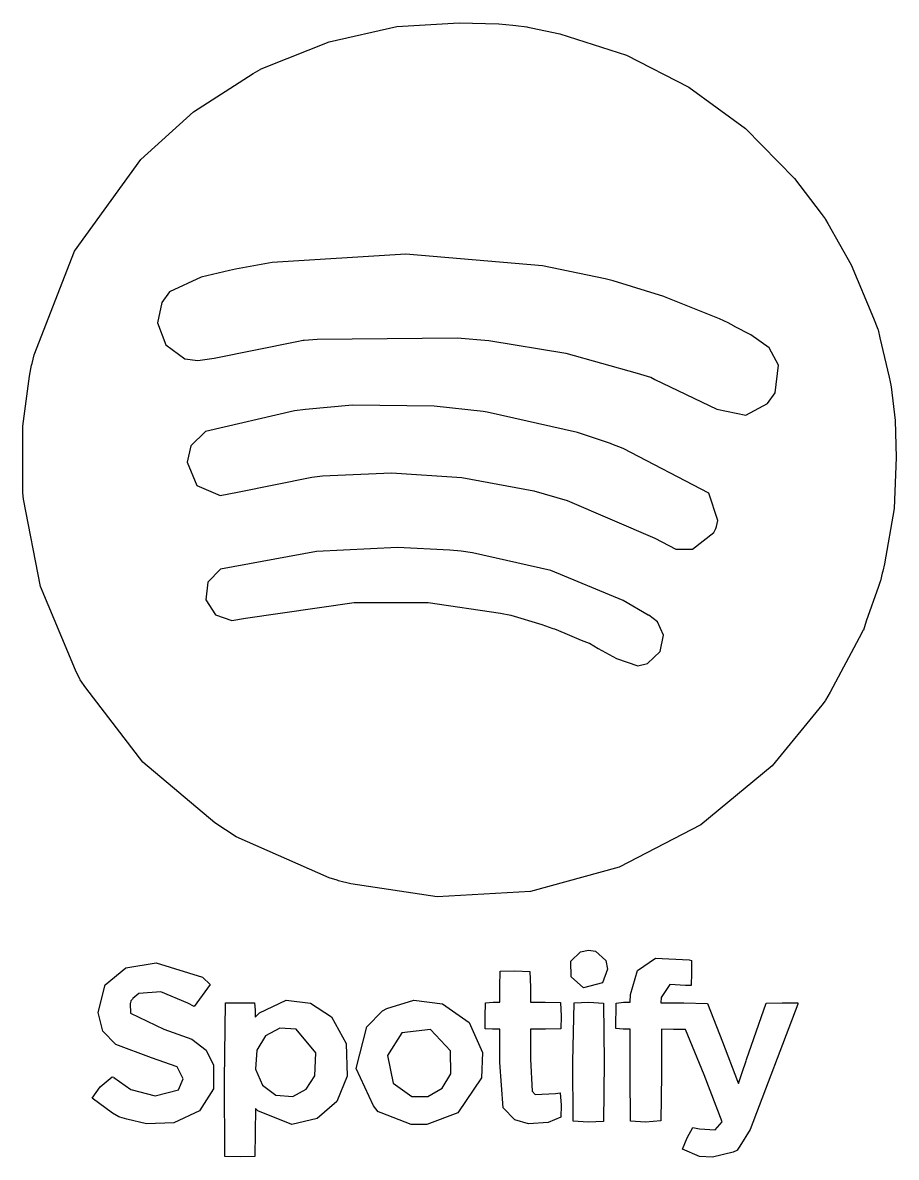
# Model space of a CAD drawing. Extents: x 146 to 416, y 223 to 574.
import ezdxf

# ---------------------------------------------------------------- set-up
doc = ezdxf.new("R2010")
doc.units = 0
doc.layers.add('Layer_1', color=7, linetype='CONTINUOUS')

msp = doc.modelspace()

# ---------------------------------------------------------------- linework, layer by layer
at = {"layer": 'Layer_1', "color": 7}
for points in [[(274.291352, 303.672596), (247.616104, 307.705164), (243.77604, 308.658108), (243.319272, 308.797188), (240.855944, 309.587428), (212.17092, 322.28366), (205.502104, 326.565964), (183.293407, 345.282205), (165.569632, 368.279836), (163.900632, 370.79206), (163.811776, 370.93422), (162.39728, 373.720508), (151.550763, 399.605035), (146.302, 426.61422), (146.084368, 428.624004), (146.125968, 449.178556), (148.221352, 464.70866), (148.85996, 468.08874), (149.003536, 468.63686), (149.677544, 471.286116), (162.104144, 503.36582), (182.607704, 531.670828), (198.934263, 546.365516), (217.394344, 558.270084), (219.522096, 559.522484), (219.659128, 559.577684), (221.44336, 560.332956), (240.85875, 568.065005), (261.789536, 572.765116), (281.14288, 573.96754), (293.384264, 573.617436), (297.67788, 573.25202), (298.591416, 573.1301), (302.0554, 572.68398), (302.3202, 572.6243), (303.383384, 572.337052), (312.294456, 570.5701), (332.908424, 563.916059), (352.166803, 554.061711), (369.634816, 541.275083), (384.877688, 525.824204), (393.092528, 515.006852), (394.368464, 513.316812), (394.451776, 513.160876), (395.182792, 511.836252), (402.41596, 499.057612), (409.308992, 482.563548), (410.656712, 479.1779), (410.685912, 479.0353), (411.233416, 476.482972), (414.15788, 464.343252), (414.417928, 462.881596), (414.703808, 461.328588), (416.009888, 451.005636), (416.338432, 439.495084), (415.69668, 423.782268), (412.666424, 406.607796), (412.15196, 404.415316), (411.994936, 403.775836), (411.417344, 401.3937), (411.360224, 401.18786), (410.795016, 399.664924), (407.044568, 388.901212), (406.151408, 386.160604), (406.116608, 386.095724), (404.868536, 383.74158), (395.925256, 366.99002), (394.470048, 364.44814), (394.356752, 364.311108), (393.320768, 362.986484), (377.977656, 344.237372), (355.815047, 325.901995), (330.588547, 312.811139), (303.135025, 305.292211), (274.291352, 303.67262), (274.291352, 303.672596)], [(369.75584, 452.65434), (376.443392, 456.203748), (378.860224, 459.501508), (379.883424, 468.025388), (376.964384, 473.444004), (371.308848, 477.440628), (366.301816, 480.01258), (366.193048, 480.08538), (364.320296, 481.141492), (361.625368, 482.436332), (344.62052, 489.183308), (344.450896, 489.26638), (328.73808, 494.13698), (326.30996, 494.763084), (306.904576, 498.7697), (264.630039, 502.432154), (223.224704, 499.769036), (211.896856, 497.781812), (210.069784, 497.392132), (201.300152, 495.287148), (191.506256, 490.753436), (189.089432, 487.455676), (187.754872, 481.136076), (190.334957, 474.309468), (196.25388, 470.024076), (200.294952, 469.465556), (205.319624, 470.231692), (230.935952, 475.410068), (232.8998, 475.77598), (233.146992, 475.82454), (237.21248, 476.10882), (280.503392, 476.57566), (290.278224, 475.676196), (314.139836, 471.781019), (336.131968, 465.638668), (340.307736, 464.379724), (340.380216, 464.316924), (341.676616, 463.62198), (360.803184, 454.49166), (369.75584, 452.654276), (369.75584, 452.65434)], [(353.285832, 411.191036), (359.921696, 416.291268), (360.537384, 417.57022), (360.754712, 418.209692), (361.13504, 419.9939), (358.3806, 428.454756), (331.87752, 442.34486), (328.375408, 443.664644), (327.881696, 443.843348), (317.684296, 447.277124), (289.730104, 453.554996), (288.542504, 453.745764), (273.377816, 455.38442), (248.072872, 455.661156), (233.547656, 454.36942), (230.202912, 453.932172), (202.67216, 447.558708), (198.145256, 443.095852), (196.916944, 438.124772), (199.925951, 430.821376), (207.146472, 427.811172), (212.51988, 428.789276), (235.557432, 433.473908), (238.84616, 433.82858), (260.183825, 434.811356), (281.952128, 433.360556), (304.25532, 429.166916), (314.48692, 426.245212), (341.618936, 414.535068), (348.123624, 411.190692), (353.285832, 411.190692), (353.285832, 411.191036)], [(339.403192, 375.783924), (343.321445, 379.504254), (344.269872, 384.613068), (342.454968, 388.695604), (339.753, 390.722644), (339.601352, 390.790964), (331.844104, 395.340628), (309.509624, 404.55072), (285.182616, 410.075828), (281.690992, 410.532252), (278.219552, 410.883308), (262.049968, 411.723028), (237.019088, 410.436532), (207.27796, 404.9587), (203.316249, 401.00979), (202.759976, 395.49794), (205.700515, 390.892637), (210.777504, 389.159228), (214.987792, 389.798228), (248.620992, 394.675572), (271.550744, 394.675572), (293.847208, 391.434164), (297.044584, 390.72154), (306.630512, 387.839532), (310.101952, 386.684916), (310.55872, 386.510812), (313.756096, 385.221468), (318.833584, 383.052588), (321.300128, 382.148844), (321.38408, 382.124604), (324.124688, 380.476644), (329.742968, 377.369876), (336.335976, 375.14998), (339.403192, 375.784692), (339.403192, 375.783924)], [(319.593696, 275.570228), (315.730992, 278.8955), (315.701392, 283.759604), (318.597824, 286.688948), (321.077512, 287.208532), (323.314616, 286.917804), (326.509136, 284.030956), (327.00148, 281.362044), (325.39912, 277.109556), (319.593688, 275.570228), (319.593696, 275.570228)], [(355.413328, 223.35338), (350.2042, 225.617068), (351.629224, 229.179852), (353.358415, 232.336659), (355.413328, 231.93402), (360.258248, 231.6673), (362.481136, 234.136356), (356.921168, 248.661572), (351.09276, 262.634628), (347.406408, 262.684068), (343.720072, 262.733508), (343.720072, 248.740628), (343.530928, 234.394332), (338.800096, 234.040924), (334.147496, 234.329924), (334.036592, 248.672436), (334.036592, 262.72594), (331.863656, 262.72594), (329.579816, 263.014948), (329.658056, 270.77706), (331.913664, 271.130468), (333.98016, 271.130468), (334.093496, 273.459988), (336.223745, 280.949827), (341.835632, 284.666164), (352.236952, 284.242396), (352.946784, 284.009972), (352.996064, 280.153444), (352.832667, 276.230721), (351.076216, 276.221204), (346.279696, 276.613492), (343.573696, 272.546452), (343.49272, 270.947764), (350.618264, 270.947764), (357.921448, 270.71938), (362.53404, 258.889092), (367.236336, 246.647716), (367.503656, 246.008236), (368.667208, 249.34162), (369.884672, 252.995764), (370.042184, 253.407876), (376.120016, 270.822532), (380.976976, 270.947764), (385.834112, 270.856412), (385.892352, 270.446436), (371.089088, 231.757084), (367.902552, 226.55322), (367.065384, 225.373132), (367.015304, 225.295532), (365.827704, 224.683004), (359.524312, 223.141356), (355.4134, 223.353316), (355.413328, 223.35338)], [(184.399432, 233.50206), (178.278744, 234.895204), (176.177608, 235.561412), (175.812192, 235.699884), (173.893768, 236.757956), (167.545512, 241.385292), (170.01604, 244.911996), (173.73776, 248.024468), (174.250408, 247.887436), (174.320088, 247.772932), (179.561984, 244.082508), (187.056776, 242.13446), (194.271136, 244.023164), (195.750112, 247.454916), (193.865805, 251.118847), (185.93312, 253.942388), (174.878944, 258.067132), (170.9232, 262.154793), (169.471304, 267.933092), (171.589456, 276.466852), (178.000144, 281.733716), (187.415776, 283.306476), (201.673104, 278.853516), (204.080768, 276.618956), (199.169128, 269.759308), (197.159352, 270.776764), (188.83576, 274.329708), (181.994312, 273.76754), (180.115728, 272.210668), (180.029936, 272.044004), (179.557688, 271.495884), (179.406832, 270.947764), (179.320168, 270.728516), (179.4442, 267.750388), (189.749184, 262.8039), (198.420968, 259.712916), (202.887759, 256.250872), (205.157872, 251.65382), (205.063048, 244.363876), (200.831084, 237.467211), (192.798744, 233.762036), (184.399432, 233.50206), (184.399432, 233.50206)], [(302.519608, 233.4887), (298.37316, 234.714572), (294.742344, 238.485964), (293.661488, 252.442996), (293.658288, 262.714644), (291.42012, 262.765924), (289.18196, 262.817204), (289.1326, 266.72222), (289.291992, 270.878812), (291.576488, 271.13038), (293.652224, 271.13038), (293.700944, 275.926444), (293.749664, 280.722508), (298.304536, 280.771468), (303.006448, 280.588764), (303.156288, 275.743748), (303.158688, 271.130396), (307.680696, 271.127996), (312.434736, 270.977924), (312.61744, 266.824132), (312.56808, 262.81762), (307.857008, 262.76882), (303.145944, 262.72002), (303.197944, 253.450716), (303.648448, 243.541964), (304.628648, 242.56002), (310.872504, 242.92006), (312.372296, 243.072148), (312.6566, 239.280972), (312.51592, 235.560068), (308.600576, 233.870324), (302.519152, 233.489012), (302.519608, 233.4887)], [(208.641648, 223.37994), (208.516776, 247.128508), (208.870176, 270.941332), (217.798296, 270.911252), (218.017544, 268.604196), (218.017544, 266.516364), (219.366392, 267.797628), (227.609672, 271.68182), (235.144431, 270.815984), (241.608784, 266.625476), (246.104912, 258.350244), (246.432104, 248.259532), (243.276082, 240.40754), (237.214296, 235.14834), (229.395488, 233.310124), (218.839728, 237.501812), (218.108896, 238.261084), (218.017544, 230.806836), (217.926192, 223.352588), (213.346352, 223.303868), (208.641648, 223.380028), (208.641648, 223.37994)], [(266.304408, 233.328252), (256.978776, 236.901036), (256.156592, 237.219132), (256.064984, 237.238092), (254.600688, 239.048772), (249.25956, 250.567092), (252.54068, 263.44418), (257.418552, 268.38982), (258.713512, 269.12034), (267.069825, 271.683836), (275.979752, 270.577084), (284.238257, 264.772988), (288.366176, 255.55218), (288.02108, 247.711868), (280.675904, 236.922044), (271.124232, 233.32266), (266.304408, 233.32826), (266.304408, 233.328252)], [(316.424896, 234.329884), (316.313992, 252.685524), (316.667408, 270.941292), (321.222024, 271.130428), (325.710368, 270.843324), (325.997472, 252.517796), (325.778224, 234.260124), (321.047392, 234.040876), (316.424896, 234.329884), (316.424896, 234.329884)], [(229.67088, 241.990604), (233.79346, 244.190153), (236.408936, 248.296868), (236.746792, 255.472908), (230.663848, 262.768844), (225.64376, 263.100452), (221.249845, 260.726979), (218.468928, 256.27954), (218.074051, 250.366142), (220.275984, 245.418381), (224.374876, 242.328965), (229.67088, 241.990604), (229.67088, 241.990604)], [(271.422264, 241.986692), (275.835618, 244.486041), (278.541864, 248.931556), (278.439144, 256.057132), (272.189083, 262.622531), (263.344184, 261.639492), (258.937303, 254.571211), (260.699184, 246.052268), (266.484664, 241.977156), (271.422264, 241.986676), (271.422264, 241.986692)]]:
    msp.add_lwpolyline(points, dxfattribs=at)

doc.saveas('drawing.dxf')
